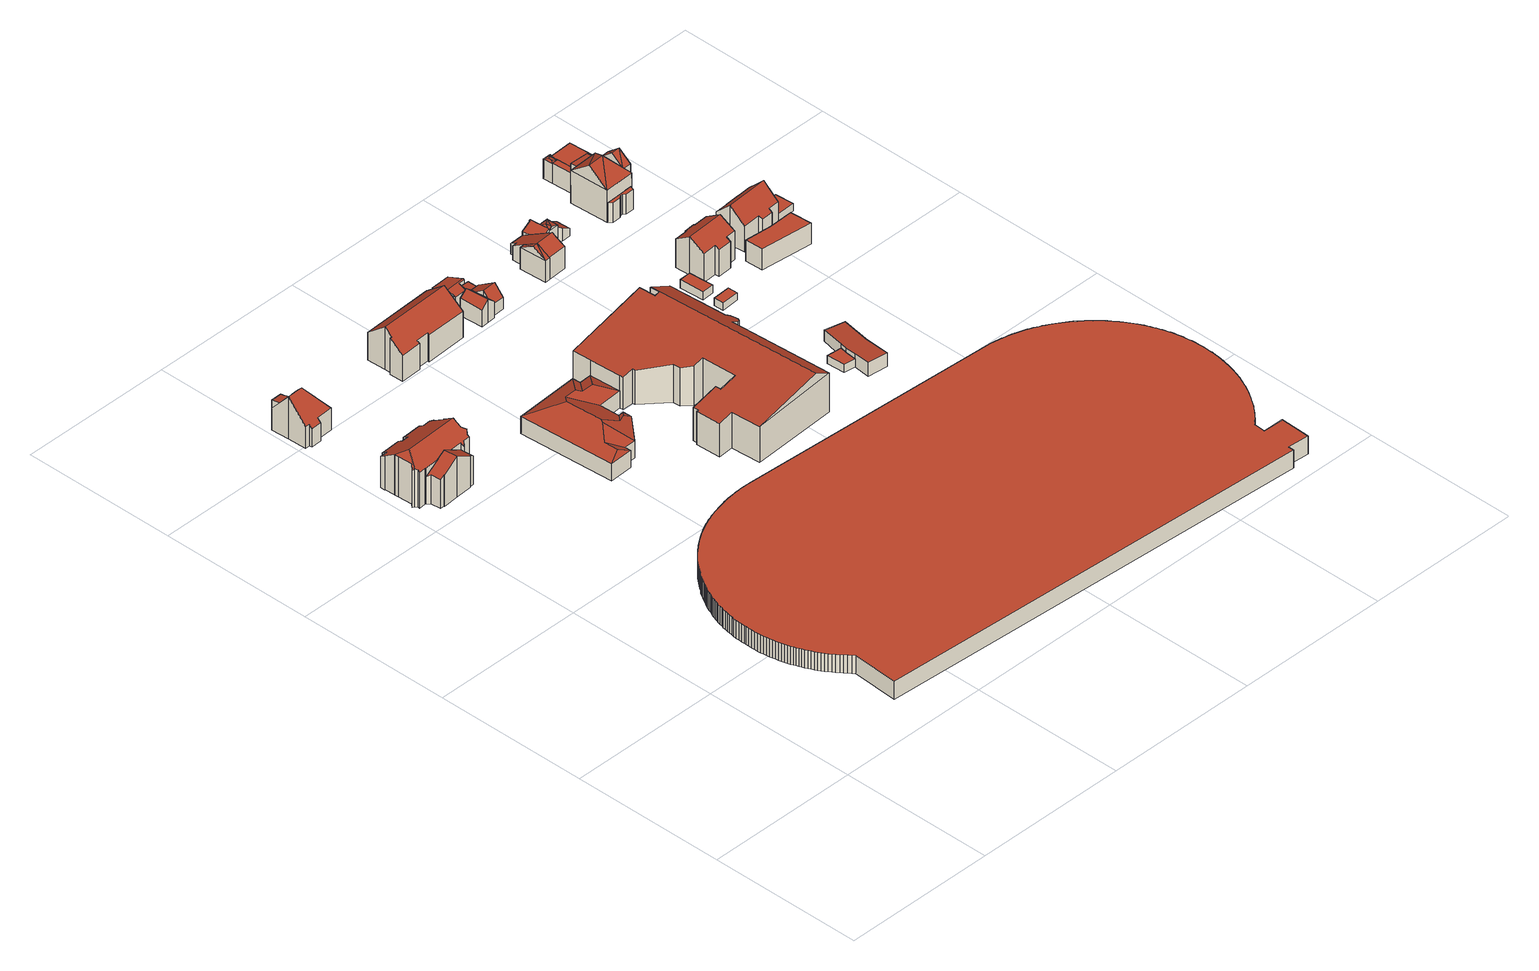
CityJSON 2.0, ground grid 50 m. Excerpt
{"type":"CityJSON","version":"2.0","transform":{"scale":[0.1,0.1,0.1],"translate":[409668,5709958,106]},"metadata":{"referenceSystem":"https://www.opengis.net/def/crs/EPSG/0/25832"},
"CityObjects":{
"building1":{"type":"Building","attributes":{"Gemeindeschluessel":"05978036","Geometrietyp2DReferenz":"3000","function":"31001_1000"},"children":["building1-1","building1-2"]},
"building1-1":{"type":"BuildingPart","attributes":{"roofType":"9999","measuredHeight":15.46},"parents":["building1"],"geometry":[{"type":"MultiSurface","lod":"2","boundaries":[[[0,1,2,3]],[[1,4,5,2]],[[4,6,7,5]],[[6,8,9,7]],[[8,10,11,9]],[[10,12,13,11]],[[12,14,15,13]],[[14,16,17,15]],[[16,18,19,17]],[[18,20,21,19]],[[20,22,23,21]],[[22,24,25,23]],[[24,26,27,25]],[[26,28,29,27]],[[28,30,31,29]],[[30,32,33,31]],[[32,34,35,33]],[[34,36,37,35]],[[36,38,39,37]],[[38,40,41,39]],[[40,42,43,41]],[[42,44,45,46,43]],[[47,48,49,50,51]],[[48,52,53,49]],[[52,54,55,53]],[[54,56,57,55]],[[56,58,59,57]],[[58,60,61,59]],[[60,62,63,61]],[[62,64,65,63]],[[64,66,67,65]],[[66,68,69,67]],[[68,0,3,69]],[[66,64,62,60,58,56,70]],[[56,54,52,48,47,71,72,73,74,44,42,40,38,36,34,32,30,70]],[[30,28,26,24,22,20,18,16,14,12,10,8,6,4,1,0,68,66,70]],[[3,2,5,7,9,11,13,15,17,19,21,23,25,27,29,31,33,35,37,39,41,43,46,75,76,50,49,53,55,57,59,61,63,65,67,69]],[[77,45,44,74]],[[77,75,46,45]],[[73,77,74]],[[51,71,47]],[[50,76,72,71,51]],[[76,75,77,73,72]]],"semantics":{"surfaces":[{"type":"WallSurface"},{"type":"RoofSurface"},{"type":"GroundSurface"},{"type":"ClosureSurface"}],"values":[0,0,0,0,0,0,0,0,0,0,0,0,0,0,0,0,0,0,0,0,0,0,0,0,0,0,0,0,0,0,0,0,0,1,1,1,2,0,3,0,0,3,3]}}]},
"building1-2":{"type":"BuildingPart","attributes":{"roofType":"3100","measuredHeight":13.62},"parents":["building1"],"geometry":[{"type":"MultiSurface","lod":"2","boundaries":[[[78,79,80,81]],[[79,82,83,80]],[[82,84,85,83]],[[84,86,87,85]],[[86,88,89,87]],[[88,90,91,89]],[[90,92,93,91]],[[92,51,50,93]],[[45,78,81,46]],[[94,71,51,92,90,88,86,84]],[[84,82,79,78,45,77,73,94]],[[81,80,83,85,87,89,91,93,50,76,75,46]],[[72,71,94]],[[76,50,51,71,72]],[[73,72,94]],[[76,72,73,77,75]],[[46,75,77,45]]],"semantics":{"surfaces":[{"type":"WallSurface"},{"type":"RoofSurface"},{"type":"GroundSurface"},{"type":"ClosureSurface"}],"values":[0,0,0,0,0,0,0,0,0,1,1,2,0,3,0,3,3]}}]},
"building2":{"type":"Building","attributes":{"Gemeindeschluessel":"05978036","Geometrietyp2DReferenz":"3000","function":"31001_1000","roofType":"5000","measuredHeight":14.1},"geometry":[{"type":"MultiSurface","lod":"2","boundaries":[[[95,96,97,98]],[[96,99,100,97]],[[99,101,102,100]],[[101,103,104,102]],[[103,105,106,104]],[[105,107,108,106]],[[107,109,110,108]],[[109,111,112,110]],[[111,113,114,112]],[[113,115,116,114]],[[115,117,118,116]],[[117,119,120,118]],[[119,121,122,120]],[[121,123,124,122]],[[123,125,126,124]],[[125,127,128,126]],[[127,129,130,128]],[[129,131,132,130]],[[131,133,134,132]],[[133,135,136,134]],[[135,95,98,136]],[[131,129,127,125,123,121,119,117,115,113,111,137]],[[111,109,107,105,103,101,137]],[[101,99,96,95,135,133,131,137]],[[98,97,100,102,104,106,108,110,112,114,116,118,120,122,124,126,128,130,132,134,136]]],"semantics":{"surfaces":[{"type":"WallSurface"},{"type":"RoofSurface"},{"type":"GroundSurface"}],"values":[0,0,0,0,0,0,0,0,0,0,0,0,0,0,0,0,0,0,0,0,0,1,1,1,2]}}]},
"building3":{"type":"Building","attributes":{"Gemeindeschluessel":"05978036","Geometrietyp2DReferenz":"3000","function":"31001_9998"},"children":["building3-1","building3-2"]},
"building3-1":{"type":"BuildingPart","attributes":{"roofType":"2100","measuredHeight":6.73},"parents":["building3"],"geometry":[{"type":"MultiSurface","lod":"2","boundaries":[[[138,139,140,141]],[[139,142,143,140]],[[142,144,145,143]],[[144,146,147,145]],[[146,148,149,150,147]],[[151,138,141,152,153]],[[151,148,146,144,142,139,138]],[[141,140,143,145,147,150,152]],[[153,149,148,151]],[[153,152,150,149]]],"semantics":{"surfaces":[{"type":"WallSurface"},{"type":"RoofSurface"},{"type":"GroundSurface"},{"type":"ClosureSurface"}],"values":[0,0,0,0,0,0,1,2,0,3]}}]},
"building3-2":{"type":"BuildingPart","attributes":{"roofType":"5000","measuredHeight":5.02},"parents":["building3"],"geometry":[{"type":"MultiSurface","lod":"2","boundaries":[[[154,155,156,157]],[[155,158,159,156]],[[158,160,161,159]],[[160,162,163,161]],[[162,153,152,163]],[[149,154,157,150]],[[164,165,153,162]],[[164,162,160]],[[160,165,164]],[[158,165,160]],[[155,165,158]],[[154,165,155]],[[165,154,149]],[[165,149,153]],[[157,156,159,161,163,152,150]],[[150,152,153,149]]],"semantics":{"surfaces":[{"type":"WallSurface"},{"type":"RoofSurface"},{"type":"GroundSurface"},{"type":"ClosureSurface"}],"values":[0,0,0,0,0,0,1,1,1,1,1,1,1,1,2,3]}}]},
"building4":{"type":"Building","attributes":{"Gemeindeschluessel":"05978036","Geometrietyp2DReferenz":"3000","function":"31001_1000","roofType":"3100","measuredHeight":14.14},"geometry":[{"type":"MultiSurface","lod":"2","boundaries":[[[166,167,168,169]],[[167,170,171,168]],[[170,172,173,171]],[[172,174,175,173]],[[174,176,177,175]],[[176,178,179,177]],[[178,180,181,179]],[[180,182,183,181]],[[182,184,185,183]],[[184,186,187,185]],[[186,188,189,187]],[[188,166,169,189]],[[184,182,180,178]],[[178,176,174,172,170,167,166,188,186,184]],[[169,168,171,173,175,177,179,181,183,185,187,189]]],"semantics":{"surfaces":[{"type":"WallSurface"},{"type":"RoofSurface"},{"type":"GroundSurface"}],"values":[0,0,0,0,0,0,0,0,0,0,0,0,1,1,2]}}]},
"building5":{"type":"Building","attributes":{"name":"Herderstadion","Gemeindeschluessel":"05978036","Geometrietyp2DReferenz":"3000","function":"51006_1442","roofType":"1000","measuredHeight":6},"geometry":[{"type":"MultiSurface","lod":"2","boundaries":[[[190,191,192,193]],[[191,194,195,192]],[[194,196,197,195]],[[196,198,199,197]],[[198,200,201,199]],[[200,202,203,201]],[[202,204,205,203]],[[204,206,207,205]],[[206,208,209,207]],[[208,210,211,209]],[[210,212,213,211]],[[212,214,215,213]],[[214,216,217,215]],[[216,218,219,217]],[[218,220,221,219]],[[220,222,223,221]],[[222,224,225,223]],[[224,226,227,225]],[[226,228,229,227]],[[228,230,231,229]],[[230,232,233,231]],[[232,234,235,233]],[[234,236,237,235]],[[236,238,239,237]],[[238,240,241,239]],[[240,242,243,241]],[[242,244,245,243]],[[244,246,247,245]],[[246,248,249,247]],[[248,250,251,249]],[[250,252,253,251]],[[252,254,255,253]],[[254,256,257,255]],[[256,258,259,257]],[[258,260,261,259]],[[260,262,263,261]],[[262,264,265,263]],[[264,266,267,265]],[[266,268,269,267]],[[268,270,271,269]],[[270,272,273,271]],[[272,274,275,273]],[[274,276,277,275]],[[276,278,279,277]],[[278,280,281,279]],[[280,282,283,281]],[[282,284,285,283]],[[284,286,287,285]],[[286,288,289,287]],[[288,290,291,289]],[[290,292,293,291]],[[292,294,295,293]],[[294,296,297,295]],[[296,298,299,297]],[[298,300,301,299]],[[300,302,303,301]],[[302,304,305,303]],[[304,306,307,305]],[[306,308,309,307]],[[308,310,311,309]],[[310,312,313,311]],[[312,314,315,313]],[[314,316,317,315]],[[316,318,319,317]],[[318,320,321,319]],[[320,322,323,321]],[[322,324,325,323]],[[324,326,327,325]],[[326,328,329,327]],[[328,330,331,329]],[[330,332,333,331]],[[332,334,335,333]],[[334,336,337,335]],[[336,338,339,337]],[[338,340,341,339]],[[340,342,343,341]],[[342,344,345,343]],[[344,346,347,345]],[[346,348,349,347]],[[348,350,351,349]],[[350,352,353,351]],[[352,354,355,353]],[[354,356,357,355]],[[356,358,359,357]],[[358,360,361,359]],[[360,362,363,361]],[[362,364,365,363]],[[364,366,367,365]],[[366,368,369,367]],[[368,370,371,369]],[[370,372,373,371]],[[372,374,375,373]],[[374,376,377,375]],[[376,378,379,377]],[[378,380,381,379]],[[380,382,383,381]],[[382,384,385,383]],[[384,386,387,385]],[[386,388,389,387]],[[388,390,391,389]],[[390,392,393,391]],[[392,394,395,393]],[[394,396,397,395]],[[396,398,399,397]],[[398,400,401,399]],[[400,402,403,401]],[[402,404,405,403]],[[404,406,407,405]],[[406,408,409,407]],[[408,410,411,409]],[[410,412,413,411]],[[412,414,415,413]],[[414,416,417,415]],[[416,418,419,417]],[[418,420,421,419]],[[420,422,423,421]],[[422,424,425,423]],[[424,426,427,425]],[[426,428,429,427]],[[428,430,431,429]],[[430,432,433,431]],[[432,434,435,433]],[[434,436,437,435]],[[436,438,439,437]],[[438,440,441,439]],[[440,442,443,441]],[[442,444,445,443]],[[444,446,447,445]],[[446,448,449,447]],[[448,450,451,449]],[[450,452,453,451]],[[452,454,455,453]],[[454,456,457,455]],[[456,458,459,457]],[[458,460,461,459]],[[460,462,463,461]],[[462,464,465,463]],[[464,466,467,465]],[[466,468,469,467]],[[468,470,471,469]],[[470,472,473,471]],[[472,474,475,473]],[[474,476,477,475]],[[476,478,479,477]],[[478,480,481,479]],[[480,482,483,481]],[[482,484,485,483]],[[484,486,487,485]],[[486,488,489,487]],[[488,490,491,489]],[[490,492,493,491]],[[492,494,495,493]],[[494,496,497,495]],[[496,498,499,497]],[[498,500,501,499]],[[500,502,503,501]],[[502,504,505,503]],[[504,506,507,505]],[[506,508,509,507]],[[508,510,511,509]],[[510,512,513,511]],[[512,514,515,513]],[[514,516,517,515]],[[516,518,519,517]],[[518,520,521,519]],[[520,522,523,521]],[[522,524,525,523]],[[524,526,527,525]],[[526,528,529,527]],[[528,530,531,529]],[[530,532,533,531]],[[532,534,535,533]],[[534,536,537,535]],[[536,538,539,537]],[[538,540,541,539]],[[540,542,543,541]],[[542,544,545,543]],[[544,546,547,545]],[[546,548,549,547]],[[548,550,551,549]],[[550,552,553,551]],[[552,554,555,553]],[[554,556,557,555]],[[556,558,559,557]],[[558,560,561,559]],[[560,562,563,561]],[[562,564,565,563]],[[564,566,567,565]],[[566,568,569,567]],[[568,570,571,569]],[[570,572,573,571]],[[572,574,575,573]],[[574,576,577,575]],[[576,578,579,577]],[[578,580,581,579]],[[580,582,583,581]],[[582,584,585,583]],[[584,586,587,585]],[[586,588,589,587]],[[588,590,591,589]],[[590,592,593,591]],[[592,594,595,593]],[[594,596,597,595]],[[596,598,599,597]],[[598,600,601,599]],[[600,602,603,601]],[[602,604,605,603]],[[604,606,607,605]],[[606,608,609,607]],[[608,610,611,609]],[[610,612,613,611]],[[612,614,615,613]],[[614,616,617,615]],[[616,618,619,617]],[[618,620,621,619]],[[620,622,623,621]],[[622,624,625,623]],[[624,626,627,625]],[[626,628,629,627]],[[628,630,631,629]],[[630,632,633,631]],[[632,634,635,633]],[[634,636,637,635]],[[636,190,193,637]],[[636,634,632,630,628,626,624,622,620,618,616,614,612,610,608,606,604,602,600,598,596,594,592,590,588,586,584,582,580,578,576,574,572,570,568,566,564,562,560,558,556,554,552,550,548,546,544,542,540,538,536,534,532,530,528,526,524,522,520,518,516,514,512,510,508,506,504,502,500,498,496,494,492,490,488,486,484,482,480,478,476,474,472,470,468,466,464,462,460,458,456,454,452,450,448,446,444,442,440,438,436,434,432,430,428,426,424,422,420,418,416,414,412,410,408,406,404,402,400,398,396,394,392,390,388,386,384,382,380,378,376,374,372,370,368,366,364,362,360,358,356,354,352,350,348,346,344,342,340,338,336,334,332,330,328,326,324,322,320,318,316,314,312,310,308,306,304,302,300,298,296,294,292,290,288,286,284,282,280,278,276,274,272,270,268,266,264,262,260,258,256,254,252,250,248,246,244,242,240,238,236,234,232,230,228,226,224,222,220,218,216,214,212,210,208,206,204,202,200,198,196,194,191,190]],[[193,192,195,197,199,201,203,205,207,209,211,213,215,217,219,221,223,225,227,229,231,233,235,237,239,241,243,245,247,249,251,253,255,257,259,261,263,265,267,269,271,273,275,277,279,281,283,285,287,289,291,293,295,297,299,301,303,305,307,309,311,313,315,317,319,321,323,325,327,329,331,333,335,337,339,341,343,345,347,349,351,353,355,357,359,361,363,365,367,369,371,373,375,377,379,381,383,385,387,389,391,393,395,397,399,401,403,405,407,409,411,413,415,417,419,421,423,425,427,429,431,433,435,437,439,441,443,445,447,449,451,453,455,457,459,461,463,465,467,469,471,473,475,477,479,481,483,485,487,489,491,493,495,497,499,501,503,505,507,509,511,513,515,517,519,521,523,525,527,529,531,533,535,537,539,541,543,545,547,549,551,553,555,557,559,561,563,565,567,569,571,573,575,577,579,581,583,585,587,589,591,593,595,597,599,601,603,605,607,609,611,613,615,617,619,621,623,625,627,629,631,633,635,637]]],"semantics":{"surfaces":[{"type":"WallSurface"},{"type":"RoofSurface"},{"type":"GroundSurface"}],"values":[0,0,0,0,0,0,0,0,0,0,0,0,0,0,0,0,0,0,0,0,0,0,0,0,0,0,0,0,0,0,0,0,0,0,0,0,0,0,0,0,0,0,0,0,0,0,0,0,0,0,0,0,0,0,0,0,0,0,0,0,0,0,0,0,0,0,0,0,0,0,0,0,0,0,0,0,0,0,0,0,0,0,0,0,0,0,0,0,0,0,0,0,0,0,0,0,0,0,0,0,0,0,0,0,0,0,0,0,0,0,0,0,0,0,0,0,0,0,0,0,0,0,0,0,0,0,0,0,0,0,0,0,0,0,0,0,0,0,0,0,0,0,0,0,0,0,0,0,0,0,0,0,0,0,0,0,0,0,0,0,0,0,0,0,0,0,0,0,0,0,0,0,0,0,0,0,0,0,0,0,0,0,0,0,0,0,0,0,0,0,0,0,0,0,0,0,0,0,0,0,0,0,0,0,0,0,0,0,0,0,0,0,0,0,0,0,0,0,0,0,0,0,0,0,1,2]}}]},
"building6":{"type":"Building","attributes":{"name":"Pestalozzi - Gymnasium","Gemeindeschluessel":"05978036","Geometrietyp2DReferenz":"3000","function":"31001_3021"},"children":["building6-1","building6-2"]},
"building6-1":{"type":"BuildingPart","attributes":{"roofType":"5000","measuredHeight":16.09},"parents":["building6"],"geometry":[{"type":"MultiSurface","lod":"2","boundaries":[[[638,639,640,641]],[[639,642,643,640]],[[642,644,645,643]],[[644,646,647,645]],[[646,648,649,647]],[[648,650,651,649]],[[650,652,653,651]],[[652,654,655,653]],[[654,656,657,655]],[[656,658,659,657]],[[658,660,661,659]],[[660,662,663,661]],[[662,664,665,663]],[[664,666,667,665]],[[666,668,669,667]],[[668,670,671,672,669]],[[673,674,675,676,677]],[[674,678,679,675]],[[678,680,681,679]],[[680,682,683,681]],[[682,684,685,683]],[[684,686,687,685]],[[686,688,689,687]],[[688,690,691,689]],[[690,692,693,691]],[[692,694,695,693]],[[694,696,697,695]],[[696,698,699,697]],[[698,700,701,699]],[[700,702,703,701]],[[702,704,705,703]],[[704,706,707,705]],[[706,708,709,707]],[[708,710,711,709]],[[710,638,641,711]],[[700,698,696,694,692,690,688,686,712,713,710,708,706,704,702]],[[712,684,682,680,678,674,673,670,668,666,664,662,660,658,656,654,652,650,648,646,644,642,639,638,713]],[[686,684,712]],[[638,710,713]],[[641,640,643,645,647,649,651,653,655,657,659,661,663,665,667,669,672,676,675,679,681,683,685,687,689,691,693,695,697,699,701,703,705,707,709,711]],[[673,677,671,670]],[[677,676,672,671]]],"semantics":{"surfaces":[{"type":"WallSurface"},{"type":"RoofSurface"},{"type":"GroundSurface"},{"type":"ClosureSurface"}],"values":[0,0,0,0,0,0,0,0,0,0,0,0,0,0,0,0,0,0,0,0,0,0,0,0,0,0,0,0,0,0,0,0,0,0,0,1,1,0,0,2,0,3]}}]},
"building6-2":{"type":"BuildingPart","attributes":{"roofType":"5000","measuredHeight":10},"parents":["building6"],"geometry":[{"type":"MultiSurface","lod":"2","boundaries":[[[714,715,716,717]],[[715,718,719,716]],[[718,677,676,719]],[[671,720,721,672]],[[720,722,723,721]],[[722,724,725,723]],[[724,726,727,725]],[[726,728,729,727]],[[728,730,731,729]],[[730,732,733,731]],[[732,734,735,733]],[[734,714,717,735]],[[736,734,732]],[[737,736,732,730]],[[738,737,730,728]],[[739,740,741,738,728,726]],[[739,726,724]],[[740,739,724,722]],[[742,743,741,740,722,720]],[[744,745,746,742,720,671]],[[744,671,677]],[[745,744,677,718]],[[746,745,718,715]],[[743,742,746,715,714]],[[736,737,738,741,743,714,734]],[[717,716,719,676,672,721,723,725,727,729,731,733,735]],[[672,676,677,671]]],"semantics":{"surfaces":[{"type":"WallSurface"},{"type":"RoofSurface"},{"type":"GroundSurface"},{"type":"ClosureSurface"}],"values":[0,0,0,0,0,0,0,0,0,0,0,0,1,1,1,1,1,1,1,1,1,1,1,1,1,2,3]}}]},
"building7":{"type":"Building","attributes":{"Gemeindeschluessel":"05978036","Geometrietyp2DReferenz":"3000","function":"31001_1000"},"children":["building7-1","building7-2","building7-3"]},
"building7-1":{"type":"BuildingPart","attributes":{"roofType":"2100","measuredHeight":3.22},"parents":["building7"],"geometry":[{"type":"MultiSurface","lod":"2","boundaries":[[[747,748,749,750]],[[748,751,752,749]],[[753,754,755,756]],[[754,757,758,755]],[[757,747,750,758]],[[757,754,753,751,748,747]],[[750,749,752,756,755,758]],[[756,752,751,753]]],"semantics":{"surfaces":[{"type":"WallSurface"},{"type":"RoofSurface"},{"type":"GroundSurface"},{"type":"ClosureSurface"}],"values":[0,0,0,0,0,1,2,3]}}]},
"building7-2":{"type":"BuildingPart","attributes":{"roofType":"3100","measuredHeight":7.65},"parents":["building7"],"geometry":[{"type":"MultiSurface","lod":"2","boundaries":[[[759,760,761,762,763]],[[760,764,765,761]],[[764,766,767,765]],[[766,768,769,767]],[[768,770,771,769]],[[770,772,773,771]],[[772,774,775,773]],[[774,776,777,778,775]],[[772,770,768,766]],[[766,764,760,759,779,780,781,776,774,772]],[[762,761,765,767,769,771,773,775,778,782]],[[759,763,779]],[[781,777,776]],[[779,763,762,782,780]],[[780,782,778,777,781]]],"semantics":{"surfaces":[{"type":"WallSurface"},{"type":"RoofSurface"},{"type":"GroundSurface"},{"type":"ClosureSurface"}],"values":[0,0,0,0,0,0,0,0,1,1,2,0,0,3,3]}}]},
"building7-3":{"type":"BuildingPart","attributes":{"roofType":"3100","measuredHeight":7.44},"parents":["building7"],"geometry":[{"type":"MultiSurface","lod":"2","boundaries":[[[783,784,785,786]],[[784,787,753,756,785]],[[788,789,790,752,751]],[[789,791,792,790]],[[791,793,794,792]],[[793,795,761,794]],[[795,763,762,761]],[[777,796,775,778]],[[796,783,786,775]],[[797,779,763,795,793,791]],[[791,789,788,787,784,783,796,777,781,797]],[[786,785,756,752,790,792,794,761,762,782,778,775]],[[788,751,753,787]],[[751,752,756,753]],[[780,779,797]],[[782,762,763,779,780]],[[781,780,797]],[[777,778,782,780,781]]],"semantics":{"surfaces":[{"type":"WallSurface"},{"type":"RoofSurface"},{"type":"GroundSurface"},{"type":"ClosureSurface"}],"values":[0,0,0,0,0,0,0,0,0,1,1,2,0,3,0,3,0,3]}}]},
"building8":{"type":"Building","attributes":{"Gemeindeschluessel":"05978036","Geometrietyp2DReferenz":"3000","function":"31001_1310","roofType":"5000","measuredHeight":5.15},"geometry":[{"type":"MultiSurface","lod":"2","boundaries":[[[798,799,800,801]],[[799,802,803,800]],[[802,804,805,803]],[[804,806,807,805]],[[806,808,809,807]],[[808,798,801,809]],[[804,802,810,811,808,806]],[[811,810,799,798]],[[802,799,810]],[[798,808,811]],[[801,800,803,805,807,809]]],"semantics":{"surfaces":[{"type":"WallSurface"},{"type":"RoofSurface"},{"type":"GroundSurface"}],"values":[0,0,0,0,0,0,1,1,0,0,2]}}]},
"building9":{"type":"Building","attributes":{"Gemeindeschluessel":"05978036","Geometrietyp2DReferenz":"3000","function":"31001_2460","roofType":"1000","measuredHeight":2.71},"geometry":[{"type":"MultiSurface","lod":"2","boundaries":[[[812,813,814,815]],[[813,816,817,814]],[[816,818,819,817]],[[818,820,821,819]],[[820,812,815,821]],[[820,818,816,813,812]],[[815,814,817,819,821]]],"semantics":{"surfaces":[{"type":"WallSurface"},{"type":"RoofSurface"},{"type":"GroundSurface"}],"values":[0,0,0,0,0,1,2]}}]},
"building10":{"type":"Building","attributes":{"Gemeindeschluessel":"05978036","Geometrietyp2DReferenz":"3000","function":"31001_1000","roofType":"2100","measuredHeight":4.62},"geometry":[{"type":"MultiSurface","lod":"2","boundaries":[[[822,823,824,825]],[[823,826,827,824]],[[826,828,829,827]],[[828,830,831,829]],[[830,832,833,831]],[[832,834,835,833]],[[834,836,837,835]],[[836,822,825,837]],[[836,834,832,830,828,826,823,822]],[[825,824,827,829,831,833,835,837]]],"semantics":{"surfaces":[{"type":"WallSurface"},{"type":"RoofSurface"},{"type":"GroundSurface"}],"values":[0,0,0,0,0,0,0,0,1,2]}}]},
"building11":{"type":"Building","attributes":{"Gemeindeschluessel":"05978036","Geometrietyp2DReferenz":"3000","function":"31001_1000"},"children":["building11-1","building11-2","building11-3","building11-4","building11-5"]},
"building11-1":{"type":"BuildingPart","attributes":{"roofType":"3100","measuredHeight":9.89},"parents":["building11"],"geometry":[{"type":"MultiSurface","lod":"2","boundaries":[[[838,839,840,841]],[[842,843,844,845]],[[843,838,841,844]],[[838,843,846]],[[839,846,847]],[[846,839,838]],[[847,843,842,848]],[[843,847,846]],[[841,840,849,845,844]],[[845,849,850,842]],[[849,840,839,851,850]],[[847,851,839]],[[848,842,850]],[[847,850,851]]],"semantics":{"surfaces":[{"type":"WallSurface"},{"type":"RoofSurface"},{"type":"GroundSurface"},{"type":"ClosureSurface"}],"values":[0,0,0,0,1,1,1,1,2,3,3,0,3,3]}}]},
"building11-2":{"type":"BuildingPart","attributes":{"roofType":"5000","measuredHeight":7.09},"parents":["building11"],"geometry":[{"type":"MultiSurface","lod":"2","boundaries":[[[852,853,854,855]],[[853,856,857,854]],[[856,858,859,857]],[[858,860,861,862,859]],[[853,852,863]],[[863,864,865]],[[864,863,852]],[[853,865,860,858,856]],[[865,853,863]],[[860,865,864]],[[855,854,857,859,862,866]],[[867,861,860,864]],[[866,862,861,867]],[[855,866,867,864,852]]],"semantics":{"surfaces":[{"type":"WallSurface"},{"type":"RoofSurface"},{"type":"GroundSurface"},{"type":"ClosureSurface"}],"values":[0,0,0,0,1,1,1,1,1,0,2,0,3,3]}}]},
"building11-3":{"type":"BuildingPart","attributes":{"roofType":"3100","measuredHeight":9.85},"parents":["building11"],"geometry":[{"type":"MultiSurface","lod":"2","boundaries":[[[839,868,869,840]],[[868,870,871,869]],[[870,872,873,871]],[[872,874,875,873]],[[874,876,877,875]],[[876,878,879,877]],[[880,881,882,883,884]],[[881,885,842,845,882]],[[886,887,878,876,874,872,870,868,839,851,847]],[[847,885,881,880,886]],[[845,849,840,869,871,873,875,877,879,888,889,883,882]],[[847,842,885]],[[849,845,842,850]],[[850,842,847]],[[849,850,851,839,840]],[[851,850,847]],[[890,891,892,887,886]],[[888,879,878,887,892,891]],[[889,888,891,890]],[[880,884,890,886]],[[889,890,884,883]]],"semantics":{"surfaces":[{"type":"WallSurface"},{"type":"RoofSurface"},{"type":"GroundSurface"},{"type":"ClosureSurface"}],"values":[0,0,0,0,0,0,0,0,1,1,2,0,3,3,3,3,0,3,3,0,3]}}]},
"building11-4":{"type":"BuildingPart","attributes":{"roofType":"2100","measuredHeight":6.85},"parents":["building11"],"geometry":[{"type":"MultiSurface","lod":"2","boundaries":[[[893,894,895,879,878]],[[894,896,897,895]],[[896,898,899,897]],[[898,900,852,855,899]],[[898,896,894,893,887,892,901,900]],[[855,866,888,879,895,897,899]],[[864,852,900,901]],[[864,867,866,855,852]],[[892,891,867,864,901]],[[866,867,891,888]],[[878,887,893]],[[879,888,891,892,887,878]]],"semantics":{"surfaces":[{"type":"WallSurface"},{"type":"RoofSurface"},{"type":"GroundSurface"},{"type":"ClosureSurface"}],"values":[0,0,0,0,1,2,0,3,0,3,0,3]}}]},
"building11-5":{"type":"BuildingPart","attributes":{"roofType":"1000","measuredHeight":1.93},"parents":["building11"],"geometry":[{"type":"MultiSurface","lod":"2","boundaries":[[[861,902,903,862]],[[902,904,905,903]],[[904,906,907,905]],[[906,908,909,907]],[[908,884,883,909]],[[891,890,884,908,906,904,902,861,867]],[[862,903,905,907,909,883,889,888,866]],[[888,889,890,891]],[[889,883,884,890]],[[862,866,867,861]],[[866,888,891,867]]],"semantics":{"surfaces":[{"type":"WallSurface"},{"type":"RoofSurface"},{"type":"GroundSurface"},{"type":"ClosureSurface"}],"values":[0,0,0,0,0,1,2,3,3,3,3]}}]},
"building12":{"type":"Building","attributes":{"Gemeindeschluessel":"05978036","Geometrietyp2DReferenz":"3000","function":"31001_2500","roofType":"1000","measuredHeight":2.55},"geometry":[{"type":"MultiSurface","lod":"2","boundaries":[[[910,911,912,913]],[[911,914,915,912]],[[914,916,917,915]],[[916,910,913,917]],[[916,914,911,910]],[[913,912,915,917]]],"semantics":{"surfaces":[{"type":"WallSurface"},{"type":"RoofSurface"},{"type":"GroundSurface"}],"values":[0,0,0,0,1,2]}}]},
"building13":{"type":"Building","attributes":{"Gemeindeschluessel":"05978036","Geometrietyp2DReferenz":"3000","function":"31001_2460","roofType":"1000","measuredHeight":2.65},"geometry":[{"type":"MultiSurface","lod":"2","boundaries":[[[918,919,920,921]],[[919,922,923,920]],[[922,924,925,923]],[[924,918,921,925]],[[924,922,919,918]],[[921,920,923,925]]],"semantics":{"surfaces":[{"type":"WallSurface"},{"type":"RoofSurface"},{"type":"GroundSurface"}],"values":[0,0,0,0,1,2]}}]},
"building14":{"type":"Building","attributes":{"Gemeindeschluessel":"05978036","Geometrietyp2DReferenz":"3000","function":"51009_1610","roofType":"2100","measuredHeight":4.85},"geometry":[{"type":"MultiSurface","lod":"2","boundaries":[[[926,927,928,929]],[[927,930,931,928]],[[930,932,933,931]],[[932,934,935,933]],[[934,926,929,935]],[[934,932,930,927,926]],[[929,928,931,933,935]]],"semantics":{"surfaces":[{"type":"WallSurface"},{"type":"RoofSurface"},{"type":"GroundSurface"}],"values":[0,0,0,0,0,1,2]}}]},
"building15":{"type":"Building","attributes":{"Gemeindeschluessel":"05978036","Geometrietyp2DReferenz":"3000","function":"31001_1000","roofType":"3100","measuredHeight":12.67},"geometry":[{"type":"MultiSurface","lod":"2","boundaries":[[[936,937,938,939]],[[937,940,941,938]],[[940,942,943,941]],[[942,944,945,943]],[[944,946,947,945]],[[946,948,949,947]],[[948,950,951,949]],[[950,952,953,951]],[[952,954,955,953]],[[954,956,957,955]],[[956,958,959,957]],[[958,960,961,959]],[[960,962,963,961]],[[962,936,939,963]],[[958,956,954,952,950,948,946,944]],[[944,942,940,937,936,962,960,958]],[[939,938,941,943,945,947,949,951,953,955,957,959,961,963]]],"semantics":{"surfaces":[{"type":"WallSurface"},{"type":"RoofSurface"},{"type":"GroundSurface"}],"values":[0,0,0,0,0,0,0,0,0,0,0,0,0,0,1,1,2]}}]},
"building16":{"type":"Building","attributes":{"Gemeindeschluessel":"05978036","Geometrietyp2DReferenz":"3000","function":"31001_1000","roofType":"1000","measuredHeight":7.06},"geometry":[{"type":"MultiSurface","lod":"2","boundaries":[[[964,965,966,967]],[[965,968,969,966]],[[968,970,971,969]],[[970,972,973,971]],[[972,964,967,973]],[[972,970,968,965,964]],[[967,966,969,971,973]]],"semantics":{"surfaces":[{"type":"WallSurface"},{"type":"RoofSurface"},{"type":"GroundSurface"}],"values":[0,0,0,0,0,1,2]}}]},
"building17":{"type":"Building","attributes":{"Gemeindeschluessel":"05978036","Geometrietyp2DReferenz":"3000","function":"31001_1000"},"children":["building17-1","building17-2","building17-3","building17-4","building17-5","building17-6","building17-7"]},
"building17-1":{"type":"BuildingPart","attributes":{"roofType":"2100","measuredHeight":9.96},"parents":["building17"],"geometry":[{"type":"MultiSurface","lod":"2","boundaries":[[[974,975,976,977,978]],[[979,980,981,982,983]],[[979,975,974,980]],[[982,984,977,976,983]],[[974,978,985,981,980]],[[985,984,982,981]],[[978,977,984,985]],[[983,976,975,979]]],"semantics":{"surfaces":[{"type":"WallSurface"},{"type":"RoofSurface"},{"type":"GroundSurface"},{"type":"ClosureSurface"}],"values":[0,0,1,2,0,3,3,3]}}]},
"building17-2":{"type":"BuildingPart","attributes":{"roofType":"5000","measuredHeight":15.76},"parents":["building17"],"geometry":[{"type":"MultiSurface","lod":"2","boundaries":[[[986,987,988,989,990]],[[991,992,993,994,995]],[[987,986,996]],[[994,996,995]],[[996,994,987]],[[995,986,991]],[[986,995,996]],[[988,983,976,997,998,999,1000,989]],[[983,988,987,994,975,979]],[[975,976,983,979]],[[999,998,1001,992,991]],[[997,976,975,994,993,1002]],[[998,997,1002,1001]],[[1001,1002,993,992]],[[990,1003,1000,999,991,986]],[[990,989,1000,1003]]],"semantics":{"surfaces":[{"type":"WallSurface"},{"type":"RoofSurface"},{"type":"GroundSurface"},{"type":"ClosureSurface"}],"values":[0,1,0,1,1,1,1,2,0,3,0,0,3,3,0,3]}}]},
"building17-3":{"type":"BuildingPart","attributes":{"roofType":"1000","measuredHeight":6.61},"parents":["building17"],"geometry":[{"type":"MultiSurface","lod":"2","boundaries":[[[981,1004,1005,1006,982]],[[985,1007,1004,981]],[[982,1006,1008,984]],[[1009,1005,1004,1007]],[[1009,1008,1006,1005]],[[984,1008,1009,1007,985]],[[982,984,985,981]]],"semantics":{"surfaces":[{"type":"WallSurface"},{"type":"RoofSurface"},{"type":"GroundSurface"},{"type":"ClosureSurface"}],"values":[0,1,2,0,3,3,3]}}]},
"building17-4":{"type":"BuildingPart","attributes":{"roofType":"3100","measuredHeight":13.86},"parents":["building17"],"geometry":[{"type":"MultiSurface","lod":"2","boundaries":[[[1002,1010,1011,997]],[[1010,1012,1013,1011]],[[1012,1001,998,1013]],[[1012,1010,1014]],[[1010,1015,1014]],[[1015,1010,1002,993]],[[1014,1001,1012]],[[1001,1014,1015,992]],[[997,1011,1013,998]],[[997,998,1001,1002]],[[1015,993,992]],[[992,993,1002,1001]]],"semantics":{"surfaces":[{"type":"WallSurface"},{"type":"RoofSurface"},{"type":"GroundSurface"},{"type":"ClosureSurface"}],"values":[0,0,0,0,1,1,1,1,2,3,0,3]}}]},
"building17-5":{"type":"BuildingPart","attributes":{"roofType":"5000","measuredHeight":6.63},"parents":["building17"],"geometry":[{"type":"MultiSurface","lod":"2","boundaries":[[[1016,1017,1018,1019]],[[1017,1020,1021,1018]],[[1005,1016,1019,1006]],[[1022,1005,1009]],[[1023,1024,1022,1009,1025]],[[1026,1023,1025,1020]],[[1026,1020,1017]],[[1024,1023,1026,1017,1016]],[[1022,1024,1016,1005]],[[1019,1018,1021,1027,1008,1006]],[[1027,1021,1020,1025]],[[1027,1025,1009,1008]],[[1006,1008,1009,1005]]],"semantics":{"surfaces":[{"type":"WallSurface"},{"type":"RoofSurface"},{"type":"GroundSurface"},{"type":"ClosureSurface"}],"values":[0,0,0,1,1,1,1,1,1,2,3,3,3]}}]},
"building17-6":{"type":"BuildingPart","attributes":{"roofType":"1000","measuredHeight":6.59},"parents":["building17"],"geometry":[{"type":"MultiSurface","lod":"2","boundaries":[[[1003,1028,1029,1000]],[[1028,1030,1031,1029]],[[1030,1032,1033,1031]],[[1032,1034,1035,1033]],[[1034,1036,1037,1035]],[[1036,1038,1039,1037]],[[1038,990,989,1039]],[[990,1038,1036,1034,1032,1030,1028,1003]],[[1000,1029,1031,1033,1035,1037,1039,989]],[[1000,989,990,1003]]],"semantics":{"surfaces":[{"type":"WallSurface"},{"type":"RoofSurface"},{"type":"GroundSurface"},{"type":"ClosureSurface"}],"values":[0,0,0,0,0,0,0,1,2,3]}}]},
"building17-7":{"type":"BuildingPart","attributes":{"roofType":"1000","measuredHeight":6.69},"parents":["building17"],"geometry":[{"type":"MultiSurface","lod":"2","boundaries":[[[1040,1041,1042,1021,1020]],[[1041,1043,1044,1042]],[[1043,978,977,1044]],[[985,978,1043,1041,1040,1045]],[[1027,1021,1042,1044,977,984,1008]],[[1020,1025,1045,1040]],[[1020,1021,1027,1025]],[[984,977,978,985]],[[1025,1009,1007,985,1045]],[[1008,984,985,1007,1009]],[[1025,1027,1008,1009]]],"semantics":{"surfaces":[{"type":"WallSurface"},{"type":"RoofSurface"},{"type":"GroundSurface"},{"type":"ClosureSurface"}],"values":[0,0,0,1,2,0,3,3,0,3,3]}}]},
"building18":{"type":"Building","attributes":{"Gemeindeschluessel":"05978036","Geometrietyp2DReferenz":"3000","function":"31001_1000","roofType":"3100","measuredHeight":13.26},"geometry":[{"type":"MultiSurface","lod":"2","boundaries":[[[1046,1047,1048,1049]],[[1047,1050,1051,1048]],[[1050,1052,1053,1051]],[[1052,1054,1055,1053]],[[1054,1056,1057,1055]],[[1056,1058,1059,1057]],[[1058,1060,1061,1059]],[[1060,1062,1063,1061]],[[1062,1064,1065,1063]],[[1064,1066,1067,1065]],[[1066,1068,1069,1067]],[[1068,1070,1071,1069]],[[1070,1072,1073,1071]],[[1072,1074,1075,1073]],[[1074,1076,1077,1075]],[[1076,1046,1049,1077]],[[1072,1070,1068,1066,1064,1062,1060,1058,1056]],[[1056,1054,1052,1050,1047,1046,1076,1074,1072]],[[1049,1048,1051,1053,1055,1057,1059,1061,1063,1065,1067,1069,1071,1073,1075,1077]]],"semantics":{"surfaces":[{"type":"WallSurface"},{"type":"RoofSurface"},{"type":"GroundSurface"}],"values":[0,0,0,0,0,0,0,0,0,0,0,0,0,0,0,0,1,1,2]}}]},
"building19":{"type":"Building","attributes":{"Gemeindeschluessel":"05978036","Geometrietyp2DReferenz":"3000","function":"31001_2460","roofType":"1000","measuredHeight":2.55},"geometry":[{"type":"MultiSurface","lod":"2","boundaries":[[[1078,1079,1080,1081]],[[1079,1082,1083,1080]],[[1082,1084,1085,1083]],[[1084,1078,1081,1085]],[[1084,1082,1079,1078]],[[1081,1080,1083,1085]]],"semantics":{"surfaces":[{"type":"WallSurface"},{"type":"RoofSurface"},{"type":"GroundSurface"}],"values":[0,0,0,0,1,2]}}]}
},
"vertices":[
[31,1716,125],[30,1730,117],[30,1730,13],[31,1716,13],[55,1731,117],[55,1731,13],[54,1746,107],[54,1746,13],[119,1750,107],[119,1750,13],[120,1735,117],[120,1735,13],[140,1736,117],[140,1736,13],[139,1751,107],[139,1751,13],[204,1755,107],[204,1755,13],[205,1740,117],[205,1740,13],[230,1742,117],[230,1742,13],[231,1728,126],[231,1728,13],[230,1727,126],[230,1727,13],[232,1693,147],[232,1693,13],[233,1693,147],[233,1693,13],[235,1661,168],[235,1661,13],[236,1648,159],[236,1648,13],[237,1635,151],[237,1635,13],[248,1624,144],[248,1624,13],[238,1613,137],[238,1613,13],[239,1606,132],[239,1606,13],[216,1605,132],[216,1605,13],[206,1593,125],[206,1593,109],[206,1593,13],[62,1596,132],[61,1596,132],[61,1596,13],[62,1596,13],[62,1596,103],[38,1594,132],[38,1594,13],[38,1601,137],[38,1601,13],[32,1607,141],[32,1607,13],[26,1611,136],[26,1611,13],[37,1623,147],[37,1623,13],[34,1667,147],[34,1667,13],[33,1681,147],[33,1681,13],[34,1681,148],[34,1681,13],[32,1716,125],[32,1716,13],[57,1651,168],[110,1599,132],[138,1600,132],[167,1602,132],[205,1604,132],[205,1604,13],[138,1600,13],[205,1604,109],
[208,1562,109],[194,1561,117],[194,1561,13],[208,1562,13],[194,1560,117],[194,1560,13],[141,1556,149],[141,1556,13],[89,1553,117],[89,1553,13],[89,1555,117],[89,1555,13],[75,1554,109],[75,1554,13],[72,1586,109],[72,1586,13],[138,1600,149],
[27,1976,78],[26,1985,89],[26,1985,17],[27,1976,17],[11,1984,89],[11,1984,17],[9,2044,158],[9,2044,17],[6,2103,89],[6,2103,17],[38,2104,89],[38,2104,17],[73,2106,89],[73,2106,17],[98,2107,90],[98,2107,17],[110,2107,90],[110,2107,17],[112,2107,87],[112,2107,17],[113,2082,87],[113,2082,17],[115,2082,84],[115,2082,17],[117,2049,84],[117,2049,17],[132,2050,63],[132,2050,17],[133,2037,63],[133,2037,17],[117,2036,84],[117,2036,17],[118,2027,84],[118,2027,17],[113,2027,90],[113,2027,17],[115,1990,90],[115,1990,17],[60,1988,90],[60,1988,17],[61,1977,78],[61,1977,17],[61,2046,158],
[38,2104,90],[36,2131,85],[36,2131,23],[38,2104,23],[50,2132,85],[50,2132,23],[71,2133,85],[71,2133,23],[71,2132,85],[71,2132,23],[72,2119,87],[72,2119,60],[72,2119,23],[73,2106,90],[73,2106,23],[73,2106,60],
[77,2119,60],[82,2119,60],[82,2119,23],[77,2119,23],[87,2120,60],[87,2120,23],[98,2120,60],[98,2120,23],[98,2107,60],[98,2107,23],[92,2113,73],[79,2113,73],
[513,2019,99],[472,2017,99],[472,2017,6],[513,2019,6],[473,2009,92],[473,2009,6],[404,2006,92],[404,2006,6],[403,2051,128],[403,2051,6],[410,2051,128],[410,2051,6],[409,2075,148],[409,2075,6],[407,2136,99],[407,2136,6],[643,2146,99],[643,2146,6],[646,2085,148],[646,2085,6],[649,2020,94],[649,2020,6],[513,2014,95],[513,2014,6],
[291,823,120],[298,830,120],[298,830,60],[291,823,60],[305,837,120],[305,837,60],[311,843,120],[311,843,60],[318,849,120],[318,849,60],[325,854,120],[325,854,60],[332,860,120],[332,860,60],[339,865,120],[339,865,60],[345,870,120],[345,870,60],[352,875,120],[352,875,60],[359,879,120],[359,879,60],[365,883,120],[365,883,60],[372,888,120],[372,888,60],[380,892,120],[380,892,60],[387,896,120],[387,896,60],[395,900,120],[395,900,60],[403,904,120],[403,904,60],[411,908,120],[411,908,60],[419,911,120],[419,911,60],[428,915,120],[428,915,60],[437,918,120],[437,918,60],[446,922,120],[446,922,60],[456,925,120],[456,925,60],[465,928,120],[465,928,60],[475,930,120],[475,930,60],[486,933,120],[486,933,60],[491,934,120],[491,934,60],[496,935,120],[496,935,60],[505,937,120],[505,937,60],[514,939,120],[514,939,60],[523,941,120],[523,941,60],[532,942,120],[532,942,60],[540,943,120],[540,943,60],[549,944,120],[549,944,60],[557,945,120],[557,945,60],[565,946,120],[565,946,60],[574,946,120],[574,946,60],[582,947,120],[582,947,60],[591,947,120],[591,947,60],[600,947,120],[600,947,60],[609,947,120],[609,947,60],[619,946,120],[619,946,60],[624,946,120],[624,946,60],[1485,898,120],[1485,898,60],[1492,897,120],[1492,897,60],[1502,895,120],[1502,895,60],[1513,893,120],[1513,893,60],[1523,891,120],[1523,891,60],[1533,889,120],[1533,889,60],[1543,887,120],[1543,887,60],[1553,884,120],[1553,884,60],[1562,881,120],[1562,881,60],[1571,878,120],[1571,878,60],[1580,875,120],[1580,875,60],[1589,872,120],[1589,872,60],[1597,869,120],[1597,869,60],[1605,865,120],[1605,865,60],[1613,862,120],[1613,862,60],[1621,858,120],[1621,858,60],[1628,854,120],[1628,854,60],[1636,851,120],[1636,851,60],[1643,846,120],[1643,846,60],[1651,842,120],[1651,842,60],[1658,838,120],[1658,838,60],[1666,833,120],[1666,833,60],[1674,828,120],[1674,828,60],[1681,822,120],[1681,822,60],[1689,817,120],[1689,817,60],[1697,811,120],[1697,811,60],[1705,805,120],[1705,805,60],[1712,798,120],[1712,798,60],[1720,792,120],[1720,792,60],[1728,785,120],[1728,785,60],[1736,777,120],[1736,777,60],[1743,769,120],[1743,769,60],[1748,764,120],[1748,764,60],[1754,758,120],[1754,758,60],[1762,750,120],[1762,750,60],[1769,741,120],[1769,741,60],[1775,733,120],[1775,733,60],[1782,724,120],[1782,724,60],[1788,716,120],[1788,716,60],[1794,708,120],[1794,708,60],[1799,699,120],[1799,699,60],[1804,691,120],[1804,691,60],[1809,683,120],[1809,683,60],[1814,674,120],[1814,674,60],[1818,666,120],[1818,666,60],[1822,658,120],[1822,658,60],[1826,650,120],[1826,650,60],[1829,642,120],[1829,642,60],[1832,634,120],[1832,634,60],[1836,627,120],[1836,627,60],[1838,619,120],[1838,619,60],[1841,611,120],[1841,611,60],[1844,603,120],[1844,603,60],[1846,595,120],[1846,595,60],[1849,587,120],[1849,587,60],[1851,578,120],[1851,578,60],[1853,569,120],[1853,569,60],[1855,560,120],[1855,560,60],[1857,551,120],[1857,551,60],[1858,542,120],[1858,542,60],[1859,532,120],[1859,532,60],[1861,522,120],[1861,522,60],[1862,512,120],[1862,512,60],[1862,502,120],[1862,502,60],[1863,491,120],[1863,491,60],[1863,480,120],[1863,480,60],[1863,469,120],[1863,469,60],[1862,458,120],[1862,458,60],[1862,449,120],[1862,449,60],[1862,447,120],[1862,447,60],[1861,436,120],[1861,436,60],[1860,425,120],[1860,425,60],[1858,414,120],[1858,414,60],[1856,403,120],[1856,403,60],[1854,393,120],[1854,393,60],[1852,383,120],[1852,383,60],[1850,373,120],[1850,373,60],[1847,363,120],[1847,363,60],[1845,354,120],[1845,354,60],[1842,345,120],[1842,345,60],[1839,336,120],[1839,336,60],[1836,327,120],[1836,327,60],[1833,319,120],[1833,319,60],[1829,311,120],[1829,311,60],[1826,303,120],[1826,303,60],[1822,295,120],[1822,295,60],[1819,287,120],[1819,287,60],[1815,280,120],[1815,280,60],[1811,272,120],[1811,272,60],[1807,265,120],[1807,265,60],[1802,257,120],[1802,257,60],[1798,250,120],[1798,250,60],[1793,242,120],[1793,242,60],[1787,234,120],[1787,234,60],[1782,226,120],[1782,226,60],[1776,218,120],[1776,218,60],[1770,210,120],[1770,210,60],[1764,203,120],[1764,203,60],[1757,195,120],[1757,195,60],[1750,187,120],[1750,187,60],[1743,179,120],[1743,179,60],[1735,171,120],[1735,171,60],[1727,164,120],[1727,164,60],[1719,156,120],[1719,156,60],[1717,155,120],[1717,155,60],[1715,118,120],[1715,118,60],[1782,116,120],[1782,116,60],[1778,19,120],[1778,19,60],[1709,23,120],[1709,23,60],[1709,6,120],[1709,6,60],[269,86,120],[269,86,60],[279,236,120],[279,236,60],[272,243,120],[272,243,60],[265,252,120],[265,252,60],[258,260,120],[258,260,60],[252,268,120],[252,268,60],[245,276,120],[245,276,60],[240,284,120],[240,284,60],[234,293,120],[234,293,60],[229,301,120],[229,301,60],[224,309,120],[224,309,60],[219,317,120],[219,317,60],[215,325,120],[215,325,60],[211,333,120],[211,333,60],[207,341,120],[207,341,60],[203,349,120],[203,349,60],[200,357,120],[200,357,60],[197,364,120],[197,364,60],[194,372,120],[194,372,60],[191,379,120],[191,379,60],[188,387,120],[188,387,60],[186,395,120],[186,395,60],[183,404,120],[183,404,60],[181,412,120],[181,412,60],[179,421,120],[179,421,60],[177,430,120],[177,430,60],[175,439,120],[175,439,60],[173,448,120],[173,448,60],[172,458,120],[172,458,60],[170,468,120],[170,468,60],[169,478,120],[169,478,60],[168,488,120],[168,488,60],[168,498,120],[168,498,60],[168,509,120],[168,509,60],[168,520,120],[168,520,60],[168,530,120],[168,530,60],[168,535,120],[168,535,60],[168,545,120],[168,545,60],[169,556,120],[169,556,60],[169,566,120],[169,566,60],[170,576,120],[170,576,60],[172,585,120],[172,585,60],[173,595,120],[173,595,60],[175,604,120],[175,604,60],[177,613,120],[177,613,60],[178,622,120],[178,622,60],[181,630,120],[181,630,60],[183,638,120],[183,638,60],[185,647,120],[185,647,60],[188,655,120],[188,655,60],[190,662,120],[190,662,60],[193,670,120],[193,670,60],[196,678,120],[196,678,60],[199,685,120],[199,685,60],[203,693,120],[203,693,60],[206,701,120],[206,701,60],[210,709,120],[210,709,60],[214,718,120],[214,718,60],[219,726,120],[219,726,60],[224,734,120],[224,734,60],[229,742,120],[229,742,60],[234,751,120],[234,751,60],[239,759,120],[239,759,60],[245,768,120],[245,768,60],[252,776,120],[252,776,60],[255,780,120],[255,780,60],[258,785,120],[258,785,60],[265,793,120],[265,793,60],[271,801,120],[271,801,60],[278,809,120],[278,809,60],[284,816,120],[284,816,60],
[794,1078,135],[788,1174,135],[788,1174,16],[794,1078,16],[740,1171,126],[740,1171,16],[736,1251,127],[736,1251,16],[742,1251,128],[742,1251,16],[741,1269,128],[741,1269,16],[832,1274,144],[832,1274,16],[833,1256,144],[833,1256,16],[891,1259,155],[891,1259,16],[885,1372,155],[885,1372,16],[851,1370,149],[851,1370,16],[824,1395,144],[824,1395,16],[822,1419,144],[822,1419,16],[747,1486,131],[747,1486,16],[746,1495,131],[746,1495,16],[710,1494,124],[710,1494,16],[709,1506,124],[709,1506,73],[709,1506,16],[703,1608,124],[700,1668,124],[700,1668,16],[703,1608,16],[703,1608,73],[971,1684,174],[971,1684,16],[974,1630,174],[974,1630,16],[990,1631,177],[990,1631,16],[988,1661,177],[988,1661,16],[1068,1666,134],[1068,1666,16],[1079,1474,134],[1079,1474,16],[1086,1473,130],[1086,1473,16],[1092,1469,127],[1092,1469,16],[1097,1464,124],[1097,1464,16],[1099,1457,123],[1099,1457,16],[1100,1450,123],[1100,1450,16],[1098,1444,124],[1098,1444,16],[1094,1438,127],[1094,1438,16],[1089,1433,130],[1089,1433,16],[1082,1431,133],[1082,1431,16],[1058,1429,147],[1058,1429,16],[1077,1094,147],[1077,1094,16],[991,1661,177],[1024,1091,177],
[450,1619,73],[661,1631,73],[661,1631,16],[450,1619,16],[663,1606,73],[663,1606,16],[628,1501,73],[628,1501,16],[631,1436,73],[631,1436,16],[649,1437,73],[649,1437,16],[651,1409,73],[651,1409,16],[581,1330,73],[581,1330,16],[544,1329,73],[544,1329,16],[545,1310,73],[545,1310,16],[468,1306,73],[468,1306,16],[506,1320,93],[504,1365,93],[543,1409,114],[630,1416,84],[600,1401,90],[547,1420,116],[561,1561,106],[540,1538,116],[655,1554,99],[614,1552,100],[601,1563,106],
[778,2139,48],[794,2140,47],[794,2140,17],[778,2139,17],[795,2102,47],[795,2102,17],[760,2100,50],[759,2114,50],[759,2114,17],[760,2100,17],[758,2138,50],[758,2138,17],
[755,2015,73],[756,2015,73],[756,2015,17],[755,2015,17],[755,2015,57],[756,2008,73],[756,2008,17],[731,2007,94],[731,2007,17],[707,2005,73],[707,2005,17],[703,2081,75],[703,2081,17],[726,2082,94],[726,2082,17],[748,2084,75],[748,2084,17],[749,2084,75],[749,2084,66],[749,2084,17],[754,2029,73],[753,2043,74],[750,2071,74],[753,2043,17],
[748,2086,64],[747,2099,57],[747,2099,17],[748,2086,17],[760,2100,57],[795,2102,56],[796,2079,71],[796,2079,17],[798,2046,92],[798,2046,17],[800,2018,56],[800,2018,17],[756,2015,57],[748,2084,66],[753,2043,92],
[712,2193,43],[775,2196,43],[775,2196,12],[712,2193,12],[778,2139,62],[778,2139,12],[758,2138,62],[758,2138,12],[759,2114,52],[759,2114,12],[717,2112,52],[717,2112,12],[778,2143,64],[715,2139,64],
[1204,1223,63],[1253,1219,63],[1253,1219,36],[1204,1223,36],[1248,1196,63],[1248,1196,36],[1245,1160,63],[1245,1160,36],[1207,1164,63],[1207,1164,36],
[1305,1101,81],[1240,1107,82],[1240,1107,35],[1305,1101,35],[1245,1160,79],[1245,1160,35],[1248,1196,77],[1248,1196,35],[1253,1219,76],[1253,1219,35],[1269,1295,72],[1269,1295,35],[1333,1281,72],[1333,1281,35],[1313,1187,77],[1313,1187,35],
[959,2108,84],[975,2109,84],[975,2109,13],[959,2108,13],[981,2020,84],[964,2019,84],[964,2019,13],[981,2020,13],[962,2063,111],[978,2064,111],[978,2063,111],[978,2064,13],[978,2064,84],[976,2108,84],
[1069,2146,75],[1104,2148,75],[1104,2148,13],[1069,2146,13],[1104,2147,75],[1104,2147,13],[1104,2146,75],[1104,2146,13],[1106,2111,75],[1106,2111,32],[1106,2111,13],[1080,2128,84],[1072,2109,75],[1081,2109,84],[1072,2109,13],[1072,2109,32],
[973,2148,60],[973,2148,13],[989,2149,60],[989,2149,13],[988,2170,47],[988,2170,13],[992,2170,47],[992,2170,13],[992,2168,49],[992,2168,13],[1033,2170,49],[1033,2170,13],[1040,2055,104],[1042,2024,86],[1042,2024,13],[1040,2055,13],[1040,2055,32],[981,2020,86],[1039,2067,111],[1035,2147,63],[1037,2107,13],[1039,2067,13],[1039,2067,32],[1037,2107,32],[1037,2107,63],
[1033,2170,63],[1064,2172,79],[1064,2172,13],[1064,2174,79],[1064,2174,13],[1068,2174,81],[1068,2174,13],[1069,2146,81],[1072,2109,81],
[1097,2100,32],[1097,2100,13],[1069,2098,32],[1069,2098,13],[1055,2082,32],[1055,2082,13],[1056,2056,32],[1056,2056,13],
[1182,1614,56],[1240,1617,56],[1240,1617,31],[1182,1614,31],[1241,1585,56],[1241,1585,31],[1184,1582,56],[1184,1582,31],
[1176,1732,57],[1214,1734,57],[1214,1734,30],[1176,1732,30],[1219,1654,57],[1219,1654,30],[1180,1652,57],[1180,1652,30],
[1106,2111,68],[1104,2146,68],[1104,2146,20],[1106,2111,20],[1142,2149,45],[1142,2149,20],[1145,2104,45],[1145,2104,20],[1115,2102,63],[1115,2102,20],
[1276,1809,122],[1311,1811,122],[1311,1811,29],[1276,1809,29],[1311,1806,125],[1311,1806,29],[1356,1808,125],[1356,1808,29],[1359,1760,156],[1359,1760,29],[1363,1711,125],[1363,1711,29],[1329,1709,125],[1329,1709,29],[1330,1695,117],[1330,1695,29],[1283,1692,117],[1283,1692,29],[1282,1706,125],[1282,1706,29],[1237,1703,125],[1237,1703,29],[1234,1752,156],[1234,1752,29],[1231,1800,125],[1231,1800,29],[1276,1803,125],[1276,1803,29],
[1378,1625,103],[1375,1683,103],[1375,1683,33],[1378,1625,33],[1466,1676,103],[1466,1676,33],[1542,1679,103],[1542,1679,33],[1547,1608,103],[1547,1608,33],
[1349,2235,109],[1351,2208,109],[1351,2208,16],[1349,2235,16],[1349,2235,83],[1283,2204,116],[1282,2231,116],[1282,2231,83],[1282,2231,16],[1283,2204,16],[1302,2232,16],[1302,2232,83],
[1258,2075,124],[1252,2203,124],[1252,2203,16],[1258,2075,16],[1258,2075,82],[1356,2080,124],[1355,2111,124],[1352,2185,124],[1351,2208,124],[1310,2142,174],[1255,2139,174],[1351,2188,16],[1355,2109,16],[1356,2080,16],[1351,2079,16],[1355,2109,122],[1351,2188,122],[1351,2079,82],
[1279,2295,83],[1279,2295,81],[1279,2295,16],[1299,2296,83],[1299,2296,16],[1299,2296,81],
[1380,2189,122],[1380,2189,16],[1383,2110,122],[1383,2110,16],[1381,2150,155],[1353,2148,155],
[1277,2326,81],[1303,2327,81],[1303,2327,16],[1277,2326,16],[1303,2319,81],[1303,2319,16],[1288,2306,83],[1294,2322,82],[1288,2316,83],[1298,2319,81],[1299,2323,82],[1298,2319,16],
[1346,2064,82],[1346,2064,16],[1318,2063,82],[1318,2063,16],[1312,2071,82],[1312,2071,16],[1304,2071,82],[1304,2071,16],[1297,2065,82],[1297,2065,16],[1268,2064,82],[1268,2064,16],
[1303,2319,83],[1374,2322,83],[1374,2322,16],[1378,2236,83],[1378,2236,16],[1298,2319,83],
[1438,1814,116],[1488,1817,116],[1488,1817,32],[1438,1814,32],[1489,1816,117],[1489,1816,32],[1532,1819,117],[1532,1819,32],[1534,1795,140],[1534,1795,32],[1536,1770,164],[1536,1770,32],[1538,1735,130],[1538,1735,32],[1539,1721,117],[1539,1721,32],[1502,1719,117],[1502,1719,32],[1503,1709,108],[1503,1709,32],[1465,1706,108],[1465,1706,32],[1459,1716,118],[1459,1716,32],[1402,1712,118],[1402,1712,32],[1398,1761,164],[1398,1761,32],[1394,1809,118],[1394,1809,32],[1438,1812,117],[1438,1812,32],
[1611,1799,59],[1615,1739,59],[1615,1739,33],[1611,1799,33],[1538,1735,59],[1538,1735,33],[1534,1795,59],[1534,1795,33]
]}
